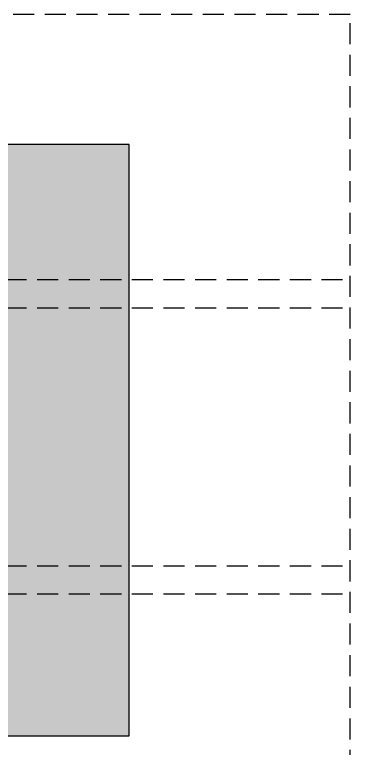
# Model space of a CAD drawing. Header units: millimetres. Extents: x 0 to 59560, y 0 to 21447.
# Drawn here: x 12164 to 13359, y 9471 to 12082 of the extents above; entities that cross this region are included whole.
import ezdxf

# ---------------------------------------------------------------- set-up
doc = ezdxf.new("R2010")
doc.units = ezdxf.units.MM
doc.header["$LTSCALE"] = 150
doc.linetypes.add('DASHED', pattern=[0.75, 0.5, -0.25])
doc.layers.add('ad-Elevation 10', color=8, linetype='Continuous')

# ---------------------------------------------------------------- blocks, each defined once
blk = doc.blocks.new('zw$CCAF')
at = {"transparency": 33554610}
h = blk.add_hatch(dxfattribs=at)
h.set_pattern_fill('DOTS', color=35, scale=20, angle=360)
h.set_pattern_definition([(360, (-799802.018, 271331.897), (15.875, 31.75), [0, -31.75])])
h.paths.add_polyline_path([(787.5, -2567.5), (3252.5, -2567.5), (3252.5, -462.5), (787.5, -462.5)])
at = {"layer": 'ad-Elevation 10', "linetype": 'DASHED'}
blk.add_lwpolyline([(0, -3030), (4040, -3030), (4040, 0), (0, 0)], close=True, dxfattribs=at)
at = {"layer": 'ad-Elevation 10'}
blk.add_lwpolyline([(787.5, -2567.5), (3252.5, -2567.5), (3252.5, -462.5), (787.5, -462.5)], close=True, dxfattribs=at)
at = {"layer": 'ad-Elevation 10', "linetype": 'DASHED'}
for points in [[(0, -943.3), (4040, -943.3)], [(0, -1043.3), (4040, -1043.3)], [(0, -1961.7), (4040, -1961.7)], [(0, -2061.7), (4040, -2061.7)]]:
    blk.add_lwpolyline(points, dxfattribs=at)
blk = doc.blocks.new('zw$4CF3')
at = {"rotation": 360}
blk.add_blockref('zw$CCAF', (-13280, 8360), dxfattribs=at)

msp = doc.modelspace()

# ---------------------------------------------------------------- block references
msp.add_blockref('zw$4CF3', (22598.8, 3722.3))

doc.saveas('drawing.dxf')
